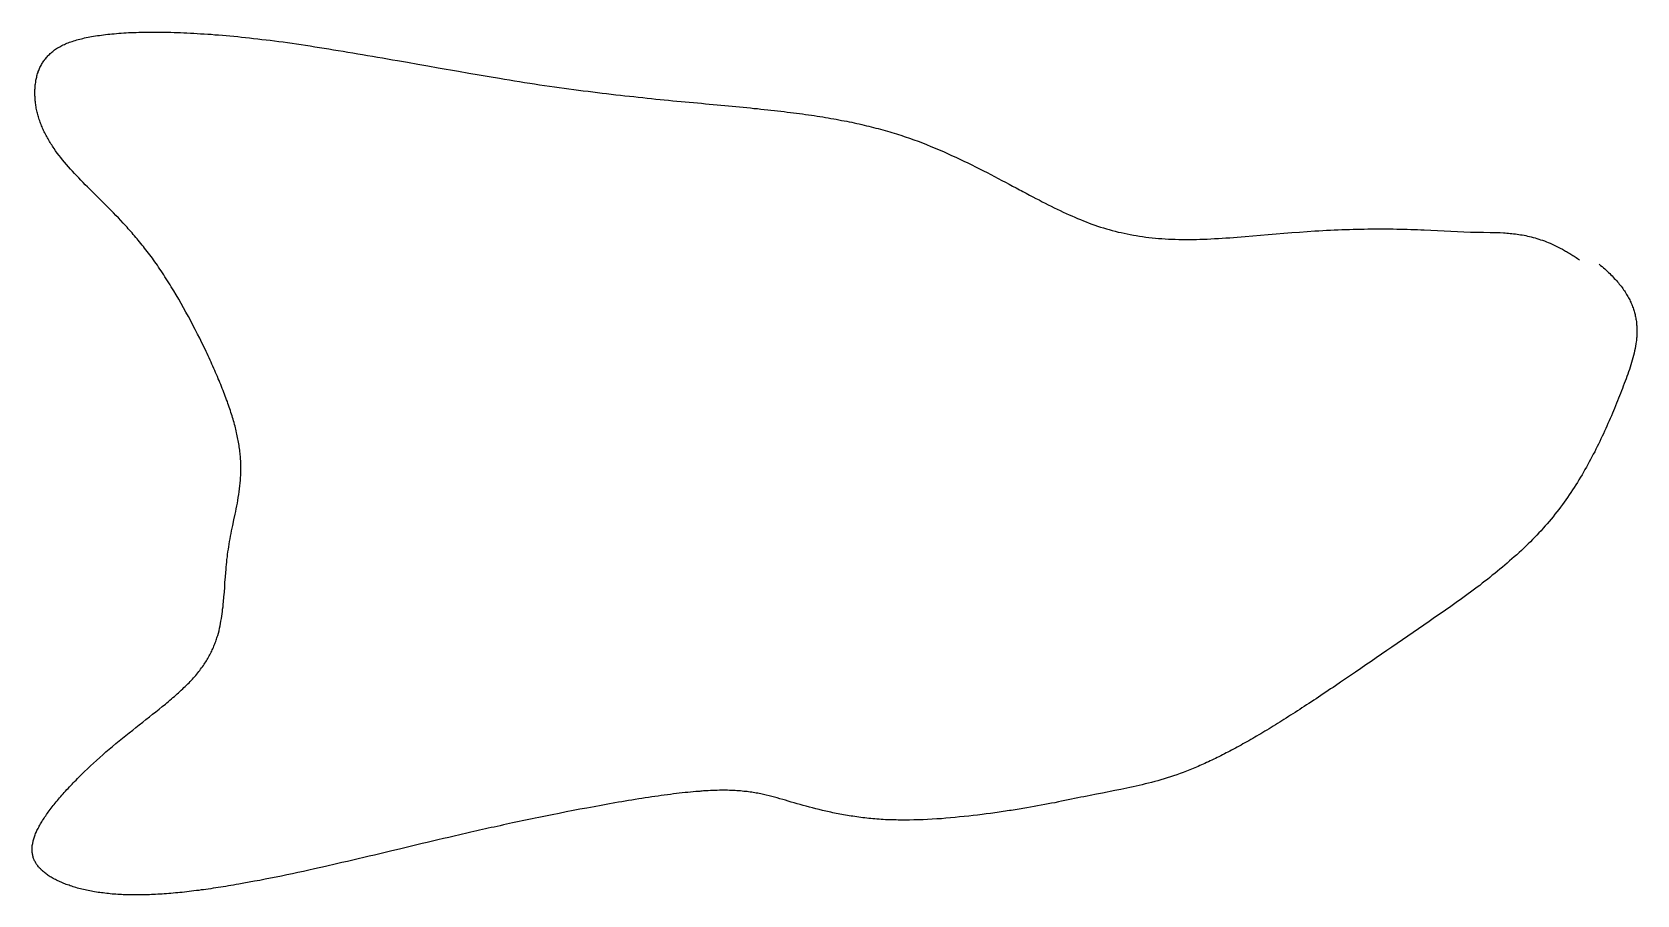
# Model space of a CAD drawing. Header units: millimetres. Extents: x -145 to 1088, y 1973 to 2636.
import ezdxf

# ---------------------------------------------------------------- set-up
doc = ezdxf.new("R2010")
doc.units = ezdxf.units.MM
doc.layers.add('200', color=7, linetype='Continuous')

msp = doc.modelspace()

# ---------------------------------------------------------------- linework, layer by layer
at = {"layer": '200', "elevation": 200}
msp.add_lwpolyline([(1058.8, 2457.4), (1059.9, 2456.5), (1061, 2455.6), (1062, 2454.7), (1063.1, 2453.8), (1064.1, 2452.9), (1065, 2452), (1066, 2451.1), (1066.9, 2450.2), (1067.8, 2449.3), (1068.7, 2448.4), (1069.6, 2447.5), (1070.4, 2446.6), (1071.2, 2445.8), (1072, 2444.9), (1072.8, 2444), (1073.5, 2443.1), (1074.2, 2442.2), (1074.9, 2441.3), (1075.6, 2440.5), (1076.3, 2439.6), (1076.9, 2438.7), (1077.5, 2437.8), (1078.1, 2436.9), (1078.7, 2436.1), (1079.3, 2435.2), (1079.8, 2434.3), (1080.3, 2433.4), (1080.8, 2432.6), (1081.3, 2431.7), (1081.7, 2430.8), (1082.2, 2430), (1082.6, 2429.1), (1083, 2428.2), (1083.4, 2427.4), (1083.8, 2426.5), (1084.1, 2425.6), (1084.4, 2424.7), (1084.8, 2423.9), (1085.1, 2423), (1085.3, 2422.2), (1085.6, 2421.3), (1085.8, 2420.4), (1086.1, 2419.6), (1086.3, 2418.7), (1086.5, 2417.8), (1086.7, 2417), (1086.8, 2416.1), (1087, 2415.2), (1087.1, 2414.4), (1087.3, 2413.5), (1087.4, 2412.6), (1087.5, 2411.8), (1087.5, 2410.9), (1087.6, 2410), (1087.7, 2409.2), (1087.7, 2408.3), (1087.7, 2407.5), (1087.7, 2406.6), (1087.7, 2405.7), (1087.7, 2404.9), (1087.7, 2404), (1087.7, 2403.1), (1087.6, 2402.2), (1087.6, 2401.4), (1087.5, 2400.5), (1087.4, 2399.6), (1087.3, 2398.8), (1087.2, 2397.9), (1087, 2396.2), (1086.7, 2394.4), (1086.4, 2392.6), (1086, 2390.9), (1085.6, 2389.1), (1085.2, 2387.4), (1084.7, 2385.6), (1084.2, 2383.8), (1083.7, 2382), (1083.2, 2380.2), (1082.6, 2378.4), (1082, 2376.6), (1081.4, 2374.8), (1080.7, 2373), (1080.1, 2371.2), (1079.4, 2369.4), (1078.7, 2367.5), (1078, 2365.7), (1077.3, 2363.8), (1076.6, 2362), (1075.9, 2360.1), (1075.1, 2358.2), (1074.4, 2356.3), (1073.6, 2354.4), (1072.9, 2352.5), (1072.1, 2350.6), (1071.3, 2348.7), (1070.5, 2346.7), (1069.7, 2344.8), (1068.9, 2342.9), (1068.1, 2340.9), (1067.2, 2339), (1066.4, 2337), (1065.5, 2335.1), (1064.7, 2333.1), (1063.8, 2331.1), (1062.9, 2329.2), (1062, 2327.2), (1061.1, 2325.2), (1060.1, 2323.2), (1059.2, 2321.3), (1058.2, 2319.3), (1057.2, 2317.3), (1056.3, 2315.3), (1055.3, 2313.4), (1054.2, 2311.4), (1053.2, 2309.4), (1052.2, 2307.4), (1051.1, 2305.5), (1050, 2303.5), (1048.9, 2301.5), (1047.8, 2299.6), (1046.7, 2297.6), (1045.6, 2295.7), (1044.4, 2293.7), (1043.2, 2291.8), (1042, 2289.8), (1040.8, 2287.9), (1039.6, 2286), (1038.3, 2284), (1037.1, 2282.1), (1035.8, 2280.2), (1034.5, 2278.3), (1033.2, 2276.4), (1031.8, 2274.5), (1030.5, 2272.7), (1029.1, 2270.8), (1027.7, 2268.9), (1026.3, 2267.1), (1024.8, 2265.3), (1023.4, 2263.4), (1021.9, 2261.6), (1020.4, 2259.8), (1018.9, 2258), (1017.3, 2256.3), (1015.7, 2254.5), (1014.2, 2252.7), (1012.5, 2251), (1010.9, 2249.3), (1009.3, 2247.6), (1007.6, 2245.9), (1005.9, 2244.2), (1004.2, 2242.5), (1002.5, 2240.8), (1000.7, 2239.1), (999, 2237.5), (997.2, 2235.9), (995.4, 2234.2), (993.6, 2232.6), (991.8, 2231), (990, 2229.4), (988.1, 2227.8), (986.2, 2226.2), (984.4, 2224.6), (982.5, 2223), (980.6, 2221.5), (978.7, 2219.9), (976.7, 2218.4), (974.8, 2216.8), (972.9, 2215.3), (970.9, 2213.8), (968.9, 2212.3), (967, 2210.7), (965, 2209.2), (961, 2206.3), (957, 2203.3), (952.9, 2200.3), (948.9, 2197.4), (944.8, 2194.5), (940.7, 2191.6), (936.6, 2188.7), (932.4, 2185.9), (928.3, 2183), (920.1, 2177.3), (916, 2174.5), (911.9, 2171.7), (907.8, 2168.8), (903.7, 2166), (899.6, 2163.2), (895.6, 2160.5), (891.6, 2157.7), (887.5, 2154.9), (883.6, 2152.2), (879.6, 2149.5), (875.6, 2146.8), (871.7, 2144.1), (867.8, 2141.4), (863.9, 2138.8), (860.1, 2136.2), (856.3, 2133.6), (854.4, 2132.3), (852.5, 2131.1), (850.6, 2129.8), (848.8, 2128.5), (846.9, 2127.3), (845, 2126.1), (843.2, 2124.8), (841.4, 2123.6), (839.5, 2122.4), (837.7, 2121.2), (835.9, 2120), (834.1, 2118.8), (832.3, 2117.7), (830.5, 2116.5), (828.8, 2115.4), (827, 2114.2), (825.3, 2113.1), (823.5, 2112), (821.8, 2110.9), (820.1, 2109.8), (818.4, 2108.7), (816.7, 2107.6), (815, 2106.6), (813.4, 2105.5), (811.7, 2104.5), (810.1, 2103.5), (808.4, 2102.5), (806.8, 2101.5), (805.2, 2100.5), (803.6, 2099.5), (802, 2098.6), (800.4, 2097.6), (798.9, 2096.7), (797.3, 2095.8), (795.7, 2094.9), (794.2, 2094), (792.7, 2093.1), (791.2, 2092.2), (789.7, 2091.3), (788.2, 2090.5), (786.7, 2089.6), (785.2, 2088.8), (783.7, 2088), (782.3, 2087.2), (780.8, 2086.4), (779.4, 2085.6), (777.9, 2084.8), (776.5, 2084.1), (775.1, 2083.3), (773.7, 2082.6), (772.3, 2081.9), (770.9, 2081.1), (769.5, 2080.4), (768.1, 2079.7), (766.7, 2079), (765.4, 2078.4), (764, 2077.7), (762.7, 2077.1), (761.3, 2076.4), (760, 2075.8), (758.7, 2075.2), (757.3, 2074.5), (756, 2073.9), (754.7, 2073.4), (753.4, 2072.8), (752.1, 2072.2), (750.8, 2071.6), (749.5, 2071.1), (748.2, 2070.5), (746.9, 2070), (745.7, 2069.5), (744.4, 2069), (741.9, 2068), (739.3, 2067), (736.9, 2066.1), (734.4, 2065.2), (731.9, 2064.4), (729.5, 2063.6), (727, 2062.8), (724.6, 2062), (722.2, 2061.3), (719.8, 2060.6), (717.4, 2060), (715, 2059.3), (712.6, 2058.7), (710.2, 2058.1), (707.8, 2057.5), (705.5, 2057), (703.1, 2056.4), (700.8, 2055.9), (698.4, 2055.4), (696.1, 2054.9), (691.4, 2053.9), (686.7, 2053), (677.3, 2051.1), (672.6, 2050.2), (667.9, 2049.2), (665.5, 2048.7), (663.1, 2048.2), (660.7, 2047.8), (658.3, 2047.3), (655.9, 2046.8), (653.4, 2046.3), (650.9, 2045.8), (648.5, 2045.3), (645.9, 2044.8), (643.4, 2044.3), (640.8, 2043.7), (638.2, 2043.2), (635.6, 2042.7), (633, 2042.2), (630.3, 2041.7), (627.5, 2041.2), (624.8, 2040.7), (622, 2040.2), (619.1, 2039.7), (617.7, 2039.5), (616.2, 2039.2), (614.8, 2039), (613.3, 2038.8), (611.8, 2038.5), (610.3, 2038.3), (608.8, 2038), (607.3, 2037.8), (605.8, 2037.6), (604.2, 2037.3), (602.7, 2037.1), (601.1, 2036.8), (599.5, 2036.6), (597.9, 2036.4), (596.3, 2036.1), (594.7, 2035.9), (593.1, 2035.7), (591.4, 2035.5), (588.1, 2035), (584.8, 2034.6), (581.4, 2034.2), (578, 2033.8), (574.6, 2033.4), (571.1, 2033), (567.6, 2032.7), (564.1, 2032.3), (560.6, 2032), (557.1, 2031.7), (553.6, 2031.4), (550.1, 2031.2), (546.5, 2031), (543, 2030.8), (539.5, 2030.6), (536, 2030.5), (532.5, 2030.4), (529.1, 2030.3), (527.4, 2030.3), (525.6, 2030.3), (523.9, 2030.3), (522.2, 2030.3), (520.5, 2030.3), (518.9, 2030.4), (517.2, 2030.4), (515.5, 2030.4), (513.8, 2030.5), (512.2, 2030.6), (510.6, 2030.6), (508.9, 2030.7), (507.3, 2030.8), (505.7, 2030.9), (504.1, 2031.1), (502.5, 2031.2), (500.9, 2031.3), (499.4, 2031.5), (497.8, 2031.6), (496.3, 2031.8), (494.7, 2032), (493.2, 2032.1), (491.7, 2032.3), (490.2, 2032.5), (488.7, 2032.7), (487.2, 2033), (485.7, 2033.2), (484.3, 2033.4), (482.8, 2033.6), (481.4, 2033.9), (479.9, 2034.1), (478.5, 2034.4), (477.1, 2034.6), (475.7, 2034.9), (474.3, 2035.2), (472.9, 2035.4), (471.6, 2035.7), (470.2, 2036), (468.8, 2036.3), (467.5, 2036.6), (464.8, 2037.2), (462.2, 2037.8), (459.7, 2038.4), (457.1, 2039), (454.6, 2039.7), (452.2, 2040.3), (449.8, 2041), (447.4, 2041.6), (445, 2042.3), (442.7, 2042.9), (440.5, 2043.6), (438.2, 2044.2), (436, 2044.9), (433.9, 2045.5), (431.8, 2046.1), (429.6, 2046.7), (427.5, 2047.3), (425.4, 2047.9), (423.3, 2048.5), (421.2, 2049), (419.1, 2049.5), (416.9, 2050), (415.9, 2050.2), (414.8, 2050.5), (413.6, 2050.7), (412.5, 2050.9), (411.4, 2051.1), (410.2, 2051.3), (409.1, 2051.5), (407.9, 2051.7), (406.7, 2051.8), (405.5, 2052), (404.3, 2052.2), (403, 2052.3), (401.8, 2052.4), (400.5, 2052.6), (399.2, 2052.7), (397.8, 2052.8), (396.5, 2052.9), (395.1, 2053), (393.7, 2053), (392.3, 2053.1), (390.8, 2053.1), (389.3, 2053.2), (387.8, 2053.2), (386.3, 2053.2), (384.7, 2053.2), (383.1, 2053.2), (381.4, 2053.1), (379.8, 2053.1), (378, 2053), (376.3, 2053), (374.5, 2052.9), (372.7, 2052.8), (370.8, 2052.7), (369.9, 2052.6), (368.9, 2052.5), (368, 2052.4), (367, 2052.4), (366, 2052.3), (365, 2052.2), (363, 2052), (360.9, 2051.8), (358.8, 2051.6), (356.7, 2051.4), (354.5, 2051.2), (352.3, 2050.9), (350.1, 2050.7), (347.8, 2050.4), (345.5, 2050.1), (343.2, 2049.8), (340.8, 2049.5), (338.4, 2049.1), (336, 2048.8), (333.6, 2048.5), (331.1, 2048.1), (328.6, 2047.7), (326.1, 2047.3), (323.6, 2047), (321.1, 2046.6), (318.5, 2046.1), (315.9, 2045.7), (313.3, 2045.3), (310.7, 2044.9), (308.1, 2044.4), (305.5, 2044), (302.8, 2043.5), (297.5, 2042.6), (292.2, 2041.6), (286.8, 2040.6), (281.4, 2039.6), (276, 2038.6), (270.7, 2037.6), (265.3, 2036.6), (260, 2035.5), (254.7, 2034.4), (252.1, 2033.9), (249.5, 2033.4), (246.9, 2032.9), (244.3, 2032.3), (241.7, 2031.8), (239.2, 2031.3), (236.7, 2030.7), (234.2, 2030.2), (231.7, 2029.7), (229.2, 2029.2), (226.8, 2028.6), (224.3, 2028.1), (221.9, 2027.6), (219.5, 2027.1), (217.2, 2026.6), (214.8, 2026), (212.5, 2025.5), (210.2, 2025), (207.9, 2024.5), (205.6, 2024), (203.4, 2023.5), (201.1, 2023), (198.9, 2022.5), (196.7, 2022), (194.5, 2021.5), (192.3, 2021), (190.1, 2020.5), (188, 2020), (185.8, 2019.5), (183.7, 2019), (179.4, 2018), (175.2, 2017), (171.1, 2016.1), (166.9, 2015.1), (162.8, 2014.1), (158.7, 2013.1), (154.7, 2012.2), (146.6, 2010.2), (138.5, 2008.3), (130.4, 2006.4), (126.4, 2005.4), (122.3, 2004.4), (118.2, 2003.4), (114.1, 2002.5), (110, 2001.5), (105.8, 2000.5), (101.6, 1999.5), (97.4, 1998.6), (93.2, 1997.6), (89, 1996.6), (80.5, 1994.7), (72.1, 1992.8), (67.8, 1991.8), (63.6, 1990.9), (59.4, 1990), (55.2, 1989.1), (50.9, 1988.2), (46.7, 1987.3), (42.6, 1986.5), (38.4, 1985.7), (34.2, 1984.8), (30.1, 1984), (26, 1983.3), (22, 1982.5), (17.9, 1981.8), (13.9, 1981), (11.9, 1980.7), (9.9, 1980.4), (7.9, 1980), (6, 1979.7), (4, 1979.4), (2.1, 1979.1), (0.1, 1978.8), (-1.8, 1978.5), (-3.7, 1978.2), (-5.6, 1977.9), (-7.5, 1977.6), (-9.4, 1977.3), (-11.2, 1977.1), (-13.1, 1976.8), (-15, 1976.6), (-16.8, 1976.3), (-18.6, 1976.1), (-20.5, 1975.9), (-22.3, 1975.6), (-24.1, 1975.4), (-25.9, 1975.2), (-27.7, 1975), (-29.4, 1974.8), (-31.2, 1974.7), (-32.9, 1974.5), (-34.7, 1974.3), (-36.4, 1974.2), (-38.1, 1974), (-39.8, 1973.9), (-41.5, 1973.7), (-43.2, 1973.6), (-44.9, 1973.5), (-46.6, 1973.4), (-48.2, 1973.3), (-49.9, 1973.2), (-51.5, 1973.1), (-53.1, 1973.1), (-54.7, 1973), (-56.3, 1972.9), (-57.9, 1972.9), (-59.5, 1972.9), (-61.1, 1972.8), (-62.6, 1972.8), (-64.2, 1972.8), (-65.7, 1972.8), (-67.2, 1972.8), (-68.8, 1972.8), (-70.3, 1972.9), (-71.7, 1972.9), (-73.2, 1973), (-74.7, 1973), (-76.2, 1973.1), (-77.6, 1973.2), (-79, 1973.2), (-80.5, 1973.3), (-81.9, 1973.4), (-83.3, 1973.5), (-84.7, 1973.7), (-86.1, 1973.8), (-87.4, 1974), (-88.8, 1974.1), (-90.1, 1974.3), (-91.5, 1974.4), (-92.8, 1974.6), (-94.1, 1974.8), (-95.4, 1975), (-96.7, 1975.2), (-98, 1975.5), (-99.2, 1975.7), (-100.5, 1975.9), (-101.7, 1976.2), (-102.9, 1976.4), (-104.1, 1976.7), (-105.3, 1977), (-106.5, 1977.2), (-107.7, 1977.5), (-108.8, 1977.8), (-109.9, 1978.1), (-111.1, 1978.5), (-112.2, 1978.8), (-113.3, 1979.1), (-114.3, 1979.5), (-115.4, 1979.8), (-116.4, 1980.2), (-117.5, 1980.5), (-118.5, 1980.9), (-119.5, 1981.3), (-120.4, 1981.7), (-121.4, 1982.1), (-122.3, 1982.5), (-123.3, 1982.9), (-124.2, 1983.3), (-125.1, 1983.7), (-125.9, 1984.1), (-126.8, 1984.6), (-127.6, 1985), (-128.5, 1985.4), (-129.3, 1985.9), (-130, 1986.4), (-130.8, 1986.8), (-131.6, 1987.3), (-132.3, 1987.8), (-133, 1988.3), (-133.7, 1988.8), (-134.3, 1989.2), (-135, 1989.7), (-135.6, 1990.3), (-136.2, 1990.8), (-136.8, 1991.3), (-137.4, 1991.8), (-137.9, 1992.3), (-138.4, 1992.9), (-139, 1993.4), (-139.4, 1994), (-139.9, 1994.5), (-140.3, 1995.1), (-140.8, 1995.6), (-141.2, 1996.2), (-141.5, 1996.8), (-141.9, 1997.3), (-142.2, 1997.9), (-142.5, 1998.5), (-142.8, 1999.1), (-143.1, 1999.7), (-143.3, 2000.3), (-143.6, 2000.9), (-143.8, 2001.5), (-144, 2002.1), (-144.1, 2002.8), (-144.3, 2003.4), (-144.4, 2004), (-144.5, 2004.7), (-144.6, 2005.3), (-144.7, 2006), (-144.7, 2006.7), (-144.7, 2007.3), (-144.7, 2008), (-144.7, 2008.7), (-144.7, 2009.4), (-144.6, 2010.1), (-144.6, 2010.8), (-144.5, 2011.5), (-144.3, 2012.2), (-144.2, 2013), (-144, 2013.7), (-143.9, 2014.4), (-143.7, 2015.2), (-143.4, 2016), (-143.2, 2016.7), (-143, 2017.5), (-142.7, 2018.3), (-142.4, 2019.1), (-142.1, 2019.9), (-141.7, 2020.7), (-141.4, 2021.5), (-141, 2022.3), (-140.6, 2023.1), (-140.2, 2023.9), (-139.7, 2024.8), (-139.3, 2025.6), (-138.8, 2026.5), (-138.3, 2027.4), (-137.8, 2028.2), (-137.3, 2029.1), (-136.7, 2030), (-136.1, 2030.9), (-135.5, 2031.8), (-134.9, 2032.8), (-134.3, 2033.7), (-133.6, 2034.6), (-133, 2035.6), (-132.3, 2036.5), (-131.6, 2037.5), (-130.9, 2038.4), (-130.1, 2039.4), (-129.4, 2040.4), (-128.6, 2041.4), (-127.8, 2042.4), (-127, 2043.4), (-126.2, 2044.4), (-125.3, 2045.4), (-124.5, 2046.4), (-123.6, 2047.4), (-122.7, 2048.5), (-121.8, 2049.5), (-120.9, 2050.5), (-120, 2051.6), (-119, 2052.6), (-118.1, 2053.7), (-117.1, 2054.7), (-116.1, 2055.8), (-115.1, 2056.8), (-114.1, 2057.9), (-113.1, 2059), (-112.1, 2060), (-111, 2061.1), (-110, 2062.2), (-108.9, 2063.2), (-107.8, 2064.3), (-106.7, 2065.4), (-104.5, 2067.6), (-102.2, 2069.7), (-99.9, 2071.9), (-97.6, 2074), (-95.2, 2076.2), (-92.8, 2078.4), (-90.4, 2080.5), (-88, 2082.7), (-85.5, 2084.8), (-83, 2086.9), (-80.4, 2089.1), (-77.9, 2091.2), (-75.3, 2093.3), (-72.7, 2095.3), (-70.1, 2097.4), (-67.5, 2099.5), (-65, 2101.5), (-62.4, 2103.5), (-59.8, 2105.6), (-57.3, 2107.6), (-54.7, 2109.6), (-52.2, 2111.6), (-49.7, 2113.6), (-47.2, 2115.6), (-44.8, 2117.5), (-42.4, 2119.5), (-41.2, 2120.5), (-40.1, 2121.4), (-38.9, 2122.4), (-37.8, 2123.4), (-36.6, 2124.4), (-35.5, 2125.3), (-34.4, 2126.3), (-33.3, 2127.3), (-32.3, 2128.2), (-31.2, 2129.2), (-30.2, 2130.1), (-29.1, 2131.1), (-28.1, 2132.1), (-27.1, 2133), (-26.1, 2134), (-25.2, 2134.9), (-24.2, 2135.9), (-23.3, 2136.8), (-22.4, 2137.8), (-21.5, 2138.7), (-20.7, 2139.7), (-19.8, 2140.6), (-19, 2141.5), (-18.2, 2142.5), (-17.5, 2143.4), (-16.7, 2144.4), (-16, 2145.3), (-15.3, 2146.2), (-14.6, 2147.2), (-13.9, 2148.1), (-13.2, 2149), (-12.6, 2150), (-12, 2150.9), (-11.4, 2151.8), (-10.8, 2152.8), (-10.3, 2153.7), (-9.7, 2154.6), (-9.2, 2155.6), (-8.7, 2156.5), (-8.2, 2157.4), (-7.7, 2158.3), (-7.2, 2159.3), (-6.8, 2160.2), (-6.4, 2161.1), (-5.9, 2162), (-5.5, 2163), (-5.2, 2163.9), (-4.8, 2164.8), (-4.4, 2165.7), (-4.1, 2166.6), (-3.7, 2167.6), (-3.4, 2168.5), (-3.1, 2169.4), (-2.8, 2170.3), (-2.5, 2171.2), (-2.2, 2172.2), (-1.7, 2174), (-1.2, 2175.8), (-0.8, 2177.7), (-0.4, 2179.5), (0, 2181.4), (0.3, 2183.2), (0.6, 2185.1), (0.9, 2186.9), (1.2, 2188.8), (1.4, 2190.6), (1.6, 2192.5), (1.9, 2194.3), (2.1, 2196.2), (2.2, 2198), (2.6, 2201.8), (2.9, 2205.5), (3.2, 2209.3), (3.4, 2213.1), (3.7, 2216.9), (4, 2220.8), (4.2, 2222.7), (4.4, 2224.6), (4.5, 2226.6), (4.7, 2228.5), (4.9, 2230.5), (5.2, 2232.5), (5.4, 2234.4), (5.7, 2236.4), (6, 2238.4), (6.3, 2240.4), (6.6, 2242.4), (6.9, 2244.5), (7.3, 2246.5), (7.7, 2248.5), (8.1, 2250.6), (8.5, 2252.7), (9, 2254.7), (9.4, 2256.8), (10.3, 2261), (11.2, 2265.3), (11.6, 2267.4), (12.1, 2269.6), (12.5, 2271.7), (12.9, 2273.9), (13.3, 2276), (13.6, 2278.2), (14, 2280.4), (14.3, 2282.6), (14.6, 2284.9), (14.9, 2287.1), (15.1, 2289.3), (15.3, 2291.6), (15.4, 2293.8), (15.5, 2294.9), (15.6, 2296.1), (15.6, 2297.2), (15.6, 2298.4), (15.6, 2299.5), (15.6, 2300.6), (15.6, 2301.8), (15.6, 2302.9), (15.6, 2304.1), (15.5, 2305.2), (15.5, 2306.4), (15.4, 2307.6), (15.3, 2308.7), (15.2, 2309.9), (15.1, 2311.1), (15, 2312.3), (14.9, 2313.4), (14.7, 2314.6), (14.6, 2315.8), (14.4, 2317), (14.2, 2318.2), (14, 2319.4), (13.8, 2320.6), (13.6, 2321.9), (13.3, 2323.1), (13.1, 2324.3), (12.8, 2325.5), (12.6, 2326.8), (12.3, 2328), (12, 2329.3), (11.7, 2330.6), (11.4, 2331.8), (11.1, 2333.1), (10.7, 2334.4), (10.4, 2335.7), (10, 2337), (9.6, 2338.3), (9.2, 2339.6), (8.8, 2340.9), (8.4, 2342.3), (8, 2343.6), (7.5, 2345), (7.1, 2346.3), (6.6, 2347.7), (6.1, 2349.1), (5.7, 2350.5), (5.2, 2351.9), (4.6, 2353.3), (4.1, 2354.7), (3.6, 2356.1), (3, 2357.6), (2.5, 2359), (1.9, 2360.5), (1.3, 2362), (0.7, 2363.5), (0.1, 2365), (-0.5, 2366.5), (-1.1, 2368), (-1.8, 2369.5), (-2.4, 2371.1), (-3.1, 2372.6), (-3.8, 2374.2), (-4.5, 2375.8), (-5.2, 2377.4), (-5.9, 2379), (-6.6, 2380.6), (-7.3, 2382.2), (-8.1, 2383.8), (-8.8, 2385.5), (-9.6, 2387.1), (-10.4, 2388.8), (-11.1, 2390.4), (-12.7, 2393.8), (-14.3, 2397.1), (-16, 2400.5), (-17.7, 2403.8), (-19.4, 2407.2), (-21.2, 2410.6), (-22.9, 2413.9), (-24.7, 2417.3), (-26.6, 2420.6), (-28.4, 2424), (-30.3, 2427.3), (-32.1, 2430.5), (-34, 2433.8), (-35.9, 2437), (-36.9, 2438.6), (-37.9, 2440.1), (-38.8, 2441.7), (-39.8, 2443.2), (-40.7, 2444.8), (-41.7, 2446.3), (-42.7, 2447.8), (-43.7, 2449.3), (-44.6, 2450.8), (-45.6, 2452.3), (-46.6, 2453.7), (-47.6, 2455.2), (-48.5, 2456.6), (-49.5, 2458), (-50.5, 2459.3), (-51.5, 2460.7), (-52.4, 2462.1), (-53.4, 2463.4), (-54.4, 2464.7), (-55.4, 2466), (-56.4, 2467.3), (-57.3, 2468.5), (-58.3, 2469.8), (-59.3, 2471), (-60.2, 2472.2), (-61.2, 2473.4), (-62.2, 2474.6), (-63.2, 2475.8), (-64.1, 2477), (-65.1, 2478.1), (-66.1, 2479.3), (-67, 2480.4), (-68, 2481.5), (-69, 2482.6), (-69.9, 2483.7), (-70.9, 2484.7), (-71.8, 2485.8), (-72.8, 2486.9), (-74.7, 2488.9), (-76.6, 2491), (-78.5, 2493), (-80.4, 2494.9), (-82.3, 2496.9), (-84.1, 2498.8), (-86, 2500.7), (-87.8, 2502.5), (-89.7, 2504.3), (-91.5, 2506.2), (-93.3, 2507.9), (-95.1, 2509.7), (-96.9, 2511.5), (-98.6, 2513.3), (-100.4, 2515), (-102.1, 2516.8), (-103.9, 2518.5), (-105.6, 2520.2), (-107.2, 2522), (-108.9, 2523.7), (-110.5, 2525.4), (-112.2, 2527.2), (-113.8, 2528.9), (-115.3, 2530.6), (-116.9, 2532.4), (-118.4, 2534.1), (-119.8, 2535.9), (-121.3, 2537.6), (-122.7, 2539.4), (-124, 2541.1), (-125.4, 2542.9), (-126.7, 2544.7), (-127.9, 2546.4), (-128.5, 2547.3), (-129.1, 2548.2), (-129.7, 2549.1), (-130.3, 2550), (-130.9, 2550.9), (-131.4, 2551.8), (-132, 2552.7), (-132.5, 2553.7), (-133, 2554.6), (-133.5, 2555.5), (-134, 2556.4), (-134.5, 2557.3), (-135, 2558.3), (-135.4, 2559.2), (-135.9, 2560.1), (-136.3, 2561), (-136.7, 2562), (-137.1, 2562.9), (-137.5, 2563.9), (-137.9, 2564.8), (-138.2, 2565.8), (-138.6, 2566.7), (-138.9, 2567.7), (-139.2, 2568.7), (-139.5, 2569.6), (-139.8, 2570.6), (-140.1, 2571.5), (-140.4, 2572.5), (-140.6, 2573.5), (-140.8, 2574.4), (-141.1, 2575.4), (-141.3, 2576.4), (-141.5, 2577.3), (-141.6, 2578.3), (-141.8, 2579.3), (-141.9, 2580.2), (-142.1, 2581.2), (-142.2, 2582.2), (-142.3, 2583.1), (-142.4, 2584.1), (-142.5, 2585), (-142.5, 2586), (-142.6, 2586.9), (-142.6, 2587.9), (-142.6, 2588.8), (-142.6, 2589.7), (-142.6, 2590.7), (-142.6, 2591.6), (-142.5, 2592.5), (-142.4, 2593.4), (-142.4, 2594.3), (-142.3, 2595.2), (-142.2, 2596.1), (-142, 2597), (-141.9, 2597.9), (-141.8, 2598.8), (-141.6, 2599.6), (-141.4, 2600.5), (-141.2, 2601.3), (-141, 2602.2), (-140.8, 2603), (-140.5, 2603.9), (-140.2, 2604.7), (-140, 2605.5), (-139.7, 2606.3), (-139.4, 2607.1), (-139, 2607.8), (-138.7, 2608.6), (-138.3, 2609.4), (-137.9, 2610.1), (-137.6, 2610.8), (-137.1, 2611.6), (-136.7, 2612.3), (-136.3, 2613), (-135.8, 2613.7), (-135.3, 2614.3), (-134.9, 2615), (-134.3, 2615.6), (-133.8, 2616.3), (-133.3, 2616.9), (-132.7, 2617.5), (-132.1, 2618.1), (-131.5, 2618.7), (-130.9, 2619.3), (-130.2, 2619.9), (-129.6, 2620.4), (-128.9, 2621), (-128.2, 2621.5), (-127.5, 2622.1), (-126.7, 2622.6), (-126, 2623.1), (-125.2, 2623.6), (-124.4, 2624.1), (-123.5, 2624.5), (-122.7, 2625), (-121.8, 2625.5), (-120.9, 2625.9), (-119.9, 2626.3), (-119, 2626.8), (-118, 2627.2), (-117, 2627.6), (-116, 2628), (-115, 2628.3), (-113.9, 2628.7), (-112.8, 2629.1), (-111.7, 2629.4), (-110.5, 2629.8), (-109.3, 2630.1), (-108.1, 2630.4), (-106.9, 2630.7), (-105.7, 2631), (-104.4, 2631.3), (-103.1, 2631.6), (-101.7, 2631.9), (-100.4, 2632.1), (-99, 2632.4), (-97.5, 2632.7), (-96.1, 2632.9), (-94.6, 2633.1), (-93.1, 2633.3), (-91.5, 2633.5), (-90, 2633.7), (-88.4, 2633.9), (-86.7, 2634.1), (-85.1, 2634.3), (-83.4, 2634.5), (-81.7, 2634.6), (-79.9, 2634.8), (-78.1, 2634.9), (-76.3, 2635), (-74.4, 2635.2), (-72.6, 2635.3), (-70.6, 2635.4), (-68.7, 2635.5), (-66.7, 2635.5), (-64.7, 2635.6), (-62.7, 2635.7), (-60.6, 2635.7), (-58.5, 2635.8), (-56.4, 2635.8), (-54.2, 2635.8), (-52, 2635.8), (-49.8, 2635.8), (-47.5, 2635.8), (-45.2, 2635.8), (-42.9, 2635.8), (-40.5, 2635.7), (-38.2, 2635.7), (-35.7, 2635.6), (-33.3, 2635.5), (-30.8, 2635.4), (-28.3, 2635.3), (-25.8, 2635.2), (-23.2, 2635.1), (-20.6, 2634.9), (-17.9, 2634.8), (-15.3, 2634.6), (-12.6, 2634.4), (-9.8, 2634.3), (-7.1, 2634.1), (-4.3, 2633.8), (-1.5, 2633.6), (1.4, 2633.4), (4.3, 2633.1), (7.2, 2632.9), (10.2, 2632.6), (13.2, 2632.3), (16.2, 2632), (19.2, 2631.7), (22.3, 2631.3), (25.4, 2631), (28.6, 2630.6), (31.7, 2630.2), (34.9, 2629.9), (38.2, 2629.5), (41.5, 2629), (44.8, 2628.6), (48.1, 2628.2), (51.5, 2627.7), (54.9, 2627.2), (58.3, 2626.7), (61.8, 2626.2), (65.2, 2625.7), (68.8, 2625.2), (72.3, 2624.6), (75.9, 2624.1), (79.5, 2623.5), (83.1, 2622.9), (86.7, 2622.3), (90.4, 2621.7), (94.1, 2621.1), (97.8, 2620.5), (101.5, 2619.9), (105.3, 2619.2), (109.1, 2618.6), (112.8, 2617.9), (116.6, 2617.3), (120.5, 2616.6), (124.3, 2616), (128.1, 2615.3), (132, 2614.6), (135.8, 2613.9), (143.6, 2612.6), (151.4, 2611.2), (159.2, 2609.8), (167.1, 2608.4), (182.8, 2605.7), (190.7, 2604.3), (198.5, 2603), (206.4, 2601.6), (214.2, 2600.3), (218.1, 2599.7), (222, 2599.1), (225.8, 2598.4), (229.7, 2597.8), (233.5, 2597.2), (237.4, 2596.6), (241.2, 2596), (245, 2595.4), (248.8, 2594.9), (252.6, 2594.3), (256.4, 2593.8), (260.1, 2593.2), (263.8, 2592.7), (267.5, 2592.2), (271.2, 2591.7), (274.9, 2591.2), (278.6, 2590.7), (282.2, 2590.3), (285.8, 2589.8), (289.4, 2589.4), (293, 2589), (296.5, 2588.5), (300.1, 2588.1), (303.6, 2587.7), (307.1, 2587.3), (310.5, 2586.9), (314, 2586.6), (317.4, 2586.2), (320.8, 2585.8), (324.2, 2585.5), (327.6, 2585.1), (330.9, 2584.8), (334.2, 2584.4), (337.5, 2584.1), (340.8, 2583.8), (344.1, 2583.5), (347.3, 2583.1), (350.5, 2582.8), (353.7, 2582.5), (356.9, 2582.2), (360, 2581.9), (363.1, 2581.6), (366.2, 2581.4), (369.3, 2581.1), (372.3, 2580.8), (375.3, 2580.5), (378.3, 2580.2), (381.3, 2579.9), (384.3, 2579.7), (387.2, 2579.4), (390.1, 2579.1), (392.9, 2578.9), (395.8, 2578.6), (398.6, 2578.3), (401.4, 2578.1), (404.1, 2577.8), (406.9, 2577.5), (409.6, 2577.2), (412.3, 2577), (414.9, 2576.7), (417.6, 2576.4), (420.2, 2576.1), (422.7, 2575.9), (425.3, 2575.6), (427.8, 2575.3), (430.3, 2575), (432.8, 2574.7), (435.2, 2574.4), (437.6, 2574.1), (440, 2573.8), (442.3, 2573.5), (444.7, 2573.2), (447, 2572.9), (449.3, 2572.6), (451.5, 2572.3), (453.8, 2571.9), (456, 2571.6), (458.2, 2571.3), (460.3, 2570.9), (462.5, 2570.6), (464.6, 2570.2), (466.7, 2569.9), (468.8, 2569.5), (470.9, 2569.2), (472.9, 2568.8), (474.9, 2568.4), (476.9, 2568), (478.9, 2567.7), (480.9, 2567.3), (482.8, 2566.9), (484.8, 2566.5), (486.7, 2566.1), (488.6, 2565.7), (490.5, 2565.2), (492.4, 2564.8), (494.2, 2564.4), (496.1, 2563.9), (497.9, 2563.5), (499.7, 2563), (501.5, 2562.6), (503.3, 2562.1), (505.1, 2561.7), (506.9, 2561.2), (508.6, 2560.7), (510.4, 2560.2), (512.1, 2559.7), (513.9, 2559.2), (515.6, 2558.7), (517.3, 2558.2), (519, 2557.6), (520.7, 2557.1), (522.4, 2556.5), (525.7, 2555.4), (529.1, 2554.3), (532.4, 2553.1), (535.7, 2551.9), (539, 2550.6), (542.2, 2549.4), (545.5, 2548), (548.7, 2546.7), (551.9, 2545.3), (555.1, 2544), (558.3, 2542.5), (561.4, 2541.1), (564.6, 2539.7), (567.7, 2538.2), (570.8, 2536.7), (573.8, 2535.3), (576.9, 2533.8), (579.9, 2532.3), (582.8, 2530.8), (585.8, 2529.3), (588.7, 2527.8), (591.6, 2526.3), (594.5, 2524.8), (597.3, 2523.3), (600.1, 2521.8), (602.9, 2520.4), (605.6, 2518.9), (608.3, 2517.5), (610.9, 2516.1), (613.6, 2514.7), (614.9, 2514), (616.2, 2513.3), (618.7, 2512), (621.2, 2510.6), (623.7, 2509.3), (626.2, 2508), (628.6, 2506.8), (631, 2505.5), (633.3, 2504.3), (635.7, 2503.1), (638, 2502), (640.3, 2500.8), (642.6, 2499.7), (644.9, 2498.6), (647.1, 2497.5), (649.4, 2496.5), (651.6, 2495.5), (653.8, 2494.5), (656, 2493.5), (658.2, 2492.6), (660.4, 2491.7), (662.6, 2490.8), (664.8, 2489.9), (667, 2489.1), (669.2, 2488.3), (671.4, 2487.5), (673.6, 2486.7), (675.8, 2486), (678.1, 2485.3), (680.3, 2484.6), (682.5, 2484), (684.8, 2483.4), (687.1, 2482.8), (689.3, 2482.2), (691.6, 2481.7), (694, 2481.2), (696.3, 2480.7), (698.6, 2480.2), (701, 2479.8), (703.3, 2479.4), (705.7, 2479), (708.1, 2478.7), (710.6, 2478.3), (713, 2478), (715.5, 2477.8), (717.9, 2477.5), (720.4, 2477.3), (722.9, 2477.1), (725.5, 2476.9), (728, 2476.8), (730.6, 2476.7), (733.2, 2476.6), (735.9, 2476.5), (738.5, 2476.5), (741.2, 2476.4), (743.9, 2476.4), (746.6, 2476.5), (749.4, 2476.5), (752.1, 2476.6), (754.9, 2476.7), (757.7, 2476.8), (760.6, 2476.9), (763.4, 2477.1), (766.3, 2477.3), (769.2, 2477.4), (772.1, 2477.6), (775, 2477.8), (777.9, 2478.1), (780.8, 2478.3), (783.8, 2478.5), (786.8, 2478.8), (792.7, 2479.3), (798.7, 2479.8), (804.6, 2480.3), (810.6, 2480.8), (816.6, 2481.3), (822.6, 2481.8), (828.6, 2482.2), (834.6, 2482.6), (840.5, 2483), (843.5, 2483.2), (846.5, 2483.3), (849.4, 2483.5), (852.4, 2483.7), (855.3, 2483.8), (858.2, 2483.9), (861.1, 2484), (864, 2484.1), (866.9, 2484.2), (869.8, 2484.3), (872.7, 2484.4), (875.5, 2484.5), (878.4, 2484.5), (881.2, 2484.6), (884, 2484.6), (886.8, 2484.6), (889.6, 2484.6), (892.4, 2484.6), (895.2, 2484.6), (897.9, 2484.6), (900.6, 2484.6), (903.3, 2484.5), (906, 2484.5), (908.7, 2484.4), (911.3, 2484.3), (914, 2484.2), (916.6, 2484.1), (919.2, 2484), (921.8, 2483.9), (924.4, 2483.8), (929.6, 2483.6), (934.7, 2483.3), (939.8, 2483.1), (944.9, 2482.8), (949.9, 2482.6), (954.9, 2482.4), (960, 2482.2), (965, 2482.1), (970, 2482), (975, 2481.9), (977.6, 2481.8), (980.1, 2481.8), (982.6, 2481.7), (985.2, 2481.5), (986.5, 2481.5), (987.8, 2481.4), (989.1, 2481.3), (990.4, 2481.1), (991.7, 2481), (993, 2480.9), (994.4, 2480.7), (995.7, 2480.5), (997, 2480.3), (998.4, 2480.1), (999.7, 2479.9), (1001.1, 2479.7), (1002.5, 2479.4), (1003.8, 2479.1), (1005.2, 2478.8), (1006.6, 2478.4), (1008, 2478.1), (1009.5, 2477.7), (1010.9, 2477.3), (1012.3, 2476.8), (1013.8, 2476.3), (1015.2, 2475.8), (1016.7, 2475.3), (1018.2, 2474.7), (1019.7, 2474.1), (1021.2, 2473.5), (1022.7, 2472.8), (1024.2, 2472.1), (1025.8, 2471.4), (1027.3, 2470.6), (1028.9, 2469.8), (1030.5, 2469), (1032.1, 2468.1), (1032.9, 2467.6), (1033.7, 2467.2), (1034.5, 2466.7), (1035.3, 2466.2), (1036.1, 2465.7), (1037, 2465.2), (1037.8, 2464.7), (1038.6, 2464.1), (1039.5, 2463.6), (1040.3, 2463), (1041.1, 2462.5), (1042, 2461.9), (1042.8, 2461.3), (1043.7, 2460.7)], dxfattribs=at)

doc.saveas('drawing.dxf')
